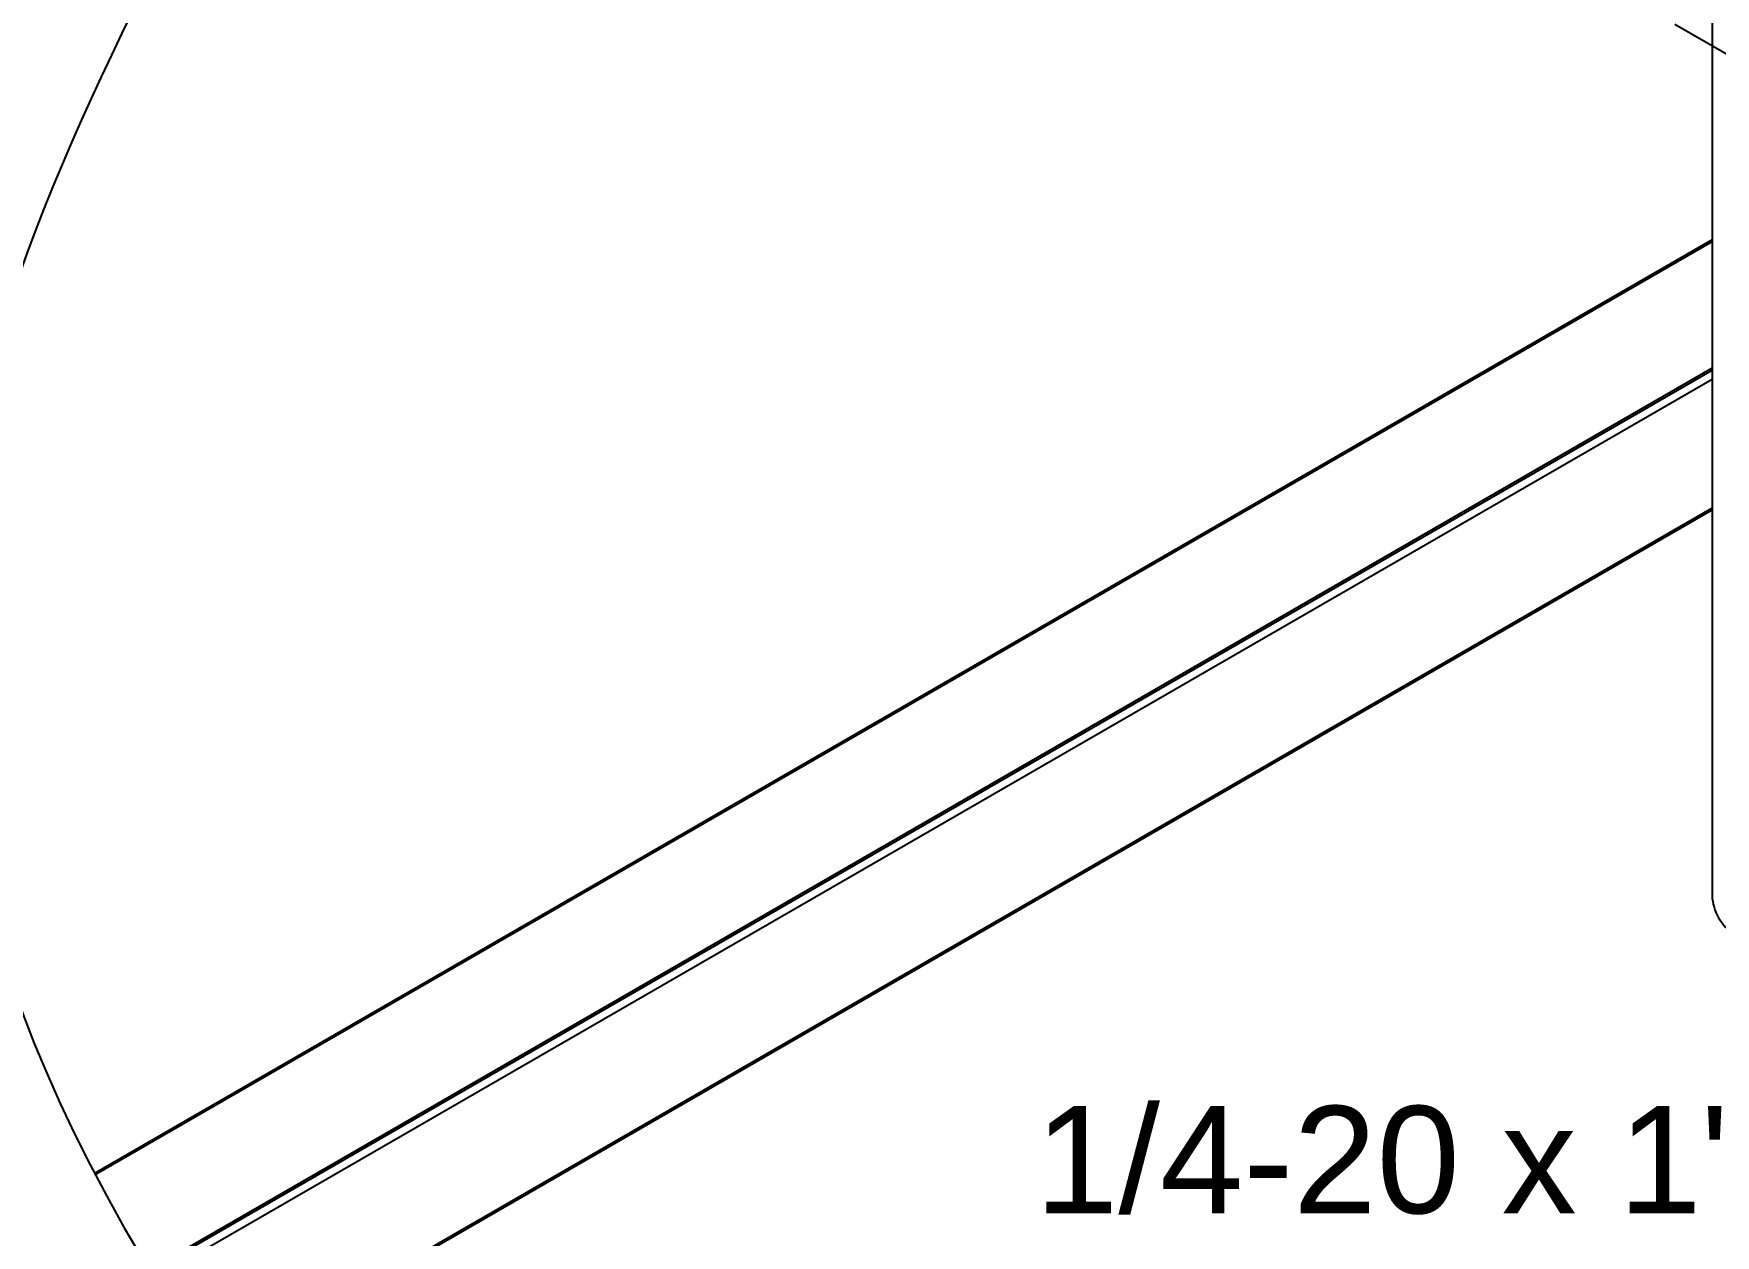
# Model space of a CAD drawing. Extents: x -3.7 to 16.1, y -12.1 to 0.
# Drawn here: x 0.341 to 3.287, y -8.085 to -5.98 of the extents above; entities that cross this region are included whole.
import ezdxf
from ezdxf import colors
from ezdxf.entities.mleader import LeaderData, LeaderLine
from ezdxf.math import Vec2, Vec3

# ---------------------------------------------------------------- set-up
doc = ezdxf.new("R2010")
doc.units = 0
doc.header["$LTSCALE"] = 0.5
doc.header["$MEASUREMENT"] = 0
doc.linetypes.add('CENTER', pattern=[2, 1.25, -0.25, 0.25, -0.25])
for name, color, linetype in [('Centerline', 210, 'CENTER'), ('Dimension', 10, 'CONTINUOUS'), ('FAB DWG', 221, 'CONTINUOUS'), ('Housing', 150, 'CONTINUOUS'), ('WallMount Bracket', 190, 'CONTINUOUS')]:
    doc.layers.add(name, color=color, linetype=linetype)
doc.styles.get("Standard").update_dxf_attribs({"font": 'arial.ttf'})

msp = doc.modelspace()

# ---------------------------------------------------------------- linework, layer by layer
at = {"layer": 'Centerline', "transparency": 16777216}
msp.add_line((2.350145, -5.463), (4.74058, -6.843118), dxfattribs=at)
at = {"layer": 'Dimension', "transparency": 16777216}
msp.add_open_spline([(0.242788, -2.774394), (1.418138, -4.141344), (0.608396, -5.752033), (-0.201346, -7.362721), (0.974004, -8.729671)], degree=3, dxfattribs=at)
at = {"layer": 'Housing', "linetype": 'Continuous', "lineweight": 25, "transparency": 16777216}
for p, q in [((0.447652, -7.975992), (3.281441, -6.340274)), ((0.449011, -7.97859), (3.281441, -6.343657)), ((0.543268, -8.145352), (3.281441, -6.564825)), ((0.545102, -8.148375), (3.281441, -6.568907)), ((0.552471, -8.16045), (3.281441, -6.585236)), ((0.659169, -8.324227), (3.281441, -6.810601)), ((0.660838, -8.326647), (3.281441, -6.813984))]:
    msp.add_line(p, q, dxfattribs=at)
at = {"layer": 'WallMount Bracket', "linetype": 'Continuous', "lineweight": 25, "transparency": 16777216}
msp.add_line((3.281441, -5.743299), (3.281441, -7.489605), dxfattribs=at)
msp.add_arc((3.367097, -7.485712), 0.085745, 182.602294, 237.397707, dxfattribs=at)

# ---------------------------------------------------------------- leaders
at = {"layer": 'FAB DWG', "ltscale": 0.5, "transparency": 16777216}
ml = msp.add_multileader_mtext('Standard', dxfattribs=at)
ml.set_content('\\A1;1/4-20 x 1" Bolt \\P1/2-20 Locknut (X2)\\P(HW51420 & HW01020)', color=256)
ml.set_leader_properties()
ml.build(insert=Vec2(0, 0))
ml.multileader.update_dxf_attribs({"dogleg_length": 0.36, "arrow_head_size": 0.5})
ctx = ml.context
ctx.base_point, ctx.char_height, ctx.arrow_head_size, ctx.landing_gap_size, ctx.plane_origin = Vec3(0.98539, -7.980027), 0.188, 0.5, 0.09, Vec3(-8.268761, -14.94685)
ctx.text_align_type = 2
notes = []
notes.append((ctx, [(1, (1, 1, 0), (4.421796, -7.980027), (-1, 0), 0.45, [(0, [(4.473855, -6.905147)], 0, [])])]))
ctx.mtext.insert, ctx.mtext.width, ctx.mtext.alignment, ctx.mtext.flow_direction = Vec3(3.881796, -7.858391), 7.5887251, 3, 5
for ctx, leaders in notes:
    for number, flags, end, landing, length, lines in leaders:
        leader = LeaderData()
        leader.index, (leader.has_last_leader_line, leader.has_dogleg_vector, leader.attachment_direction) = number, flags
        leader.last_leader_point, leader.dogleg_vector, leader.dogleg_length = Vec3(end), Vec3(landing), length
        for number, points, colour, breaks in lines:
            line = LeaderLine()
            line.index, line.vertices, line.color, line.breaks = number, Vec3.list(points), colors.encode_raw_color(colour), breaks
            leader.lines.append(line)
        ctx.leaders.append(leader)

doc.saveas('drawing.dxf')
